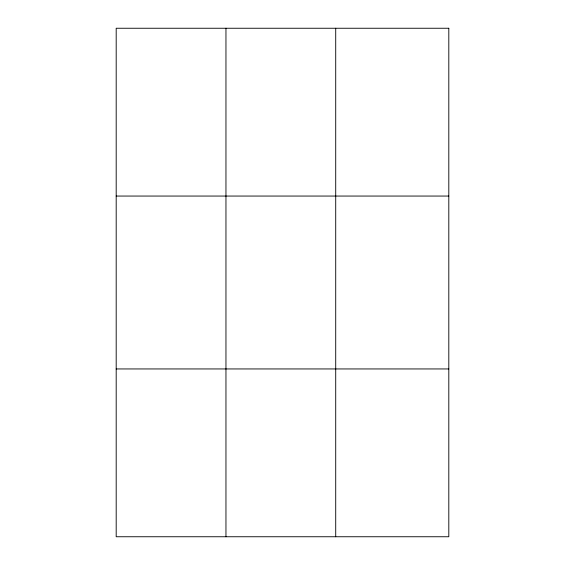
<?xml version="1.0" encoding="UTF-8"?>
<svg xmlns="http://www.w3.org/2000/svg" width="565" height="565" viewBox="0 0 565 565"><rect width="100%" height="100%" fill="white"/><g stroke="black" fill="none" stroke-linecap="round" stroke-linejoin="round"><path stroke-width="0.85" d="M225.958 28.25L225.958 536.75M335.716 28.25L335.716 536.75M116.192 196.055L448.808 196.055M116.192 368.945L448.808 368.945M448.808 28.25L448.808 536.75L116.192 536.75L116.192 28.25L448.808 28.25"/></g></svg>
